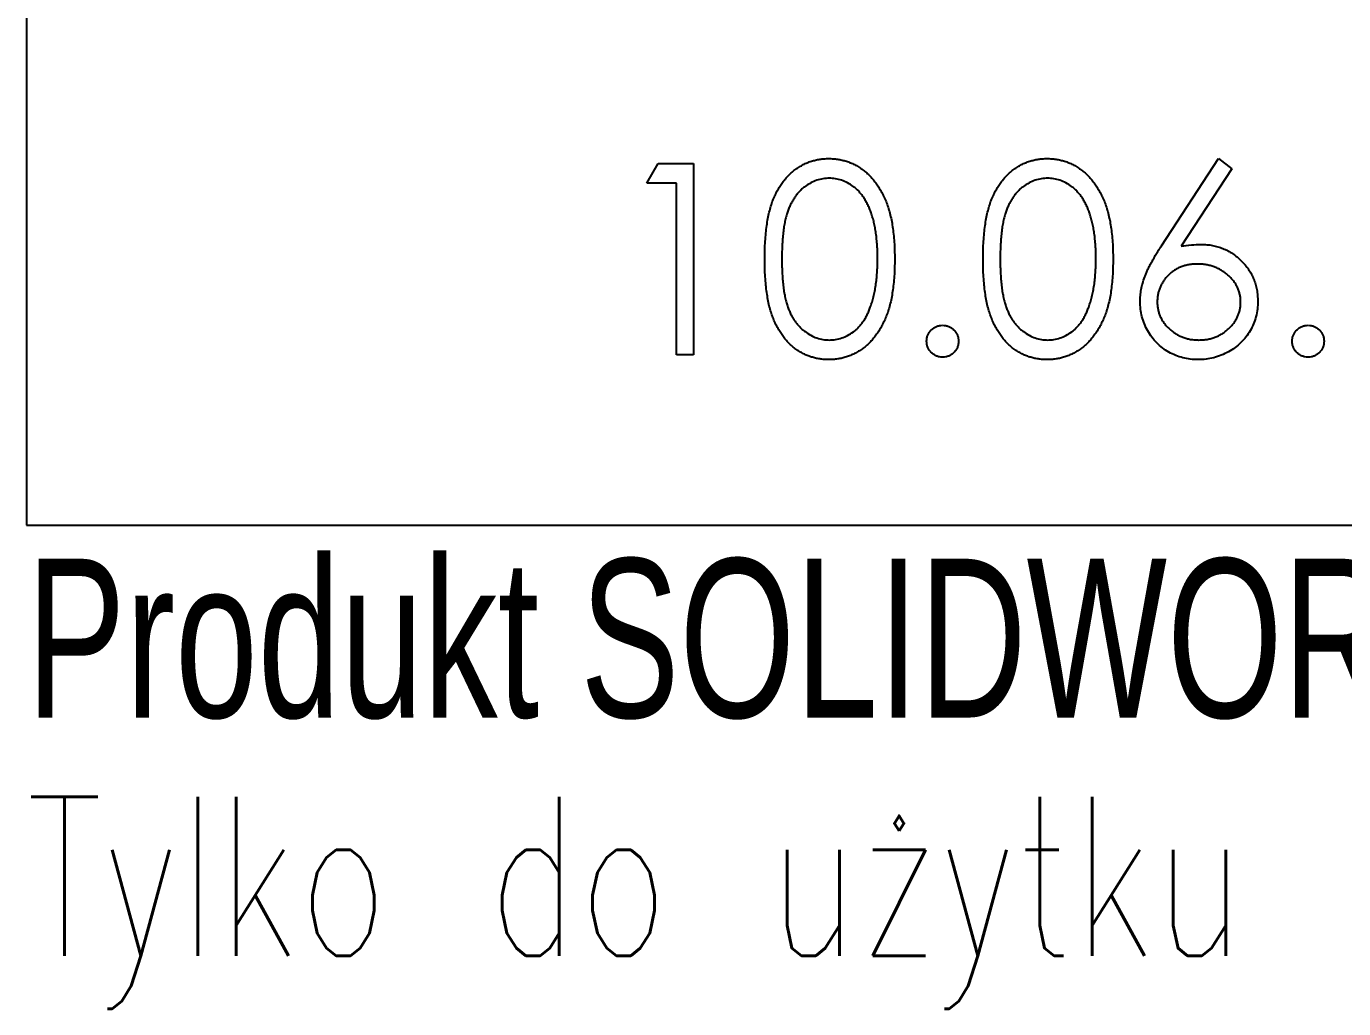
# Model space of a CAD drawing. Header units: millimetres. Extents: x 0 to 85, y -14.7 to 54.
# Drawn here: x 0 to 40.07, y -14.71 to 15.18 of the extents above; entities that cross this region are included whole.
import ezdxf

# ---------------------------------------------------------------- set-up
doc = ezdxf.new("R2010")
doc.units = ezdxf.units.MM
doc.styles.add('SLDTEXTSTYLE0', font='TXT', dxfattribs={"width": 0.7})
doc.styles.add('SLDTEXTSTYLE1', font='TXT', dxfattribs={"width": 0.7, "bigfont": 'bigfont'})

msp = doc.modelspace()

# ---------------------------------------------------------------- linework, layer by layer
at = {"color": 7, "linetype": 'Continuous', "lineweight": 25}
for p, q in [((0, 54), (0, 0)), ((18.88, 10.413), (19.221, 11.01)), ((19.221, 11.01), (20.298, 11.01)), ((20.298, 11.01), (20.298, 5.189)), ((34.53, 8.503), (36.268, 11.159)), ((36.67, 10.843), (35.132, 8.491)), ((36.268, 11.159), (36.67, 10.843)), ((19.775, 10.413), (18.88, 10.413)), ((19.775, 5.189), (19.775, 10.413)), ((20.298, 5.189), (19.775, 5.189)), ((0, 0), (85, 0))]:
    msp.add_line(p, q, dxfattribs=at)
for points, knots in [([(22.462, 8.097), (22.462, 8.19), (22.463, 8.372), (22.475, 8.636), (22.495, 8.883), (22.522, 9.115), (22.554, 9.33), (22.598, 9.528), (22.647, 9.711), (22.705, 9.878), (22.77, 10.032), (22.84, 10.175), (22.919, 10.309), (23.003, 10.434), (23.093, 10.548), (23.188, 10.654), (23.292, 10.749), (23.401, 10.835), (23.516, 10.91), (23.633, 10.977), (23.754, 11.034), (23.879, 11.079), (24.007, 11.116), (24.137, 11.141), (24.272, 11.157), (24.362, 11.158), (24.408, 11.159)], [0, 0, 0, 0, 0.068595, 0.133246, 0.194313, 0.251279, 0.304513, 0.354235, 0.400481, 0.443411, 0.484015, 0.523252, 0.561042, 0.5979, 0.633518, 0.668314, 0.702496, 0.736685, 0.770293, 0.803437, 0.835913, 0.86846, 0.900847, 0.933467, 0.966258, 1, 1, 1, 1]), ([(24.408, 11.159), (24.454, 11.158), (24.546, 11.157), (24.682, 11.141), (24.815, 11.115), (24.945, 11.079), (25.071, 11.034), (25.194, 10.977), (25.314, 10.911), (25.43, 10.833), (25.541, 10.747), (25.647, 10.649), (25.746, 10.541), (25.84, 10.424), (25.927, 10.296), (26.009, 10.158), (26.083, 10.009), (26.154, 9.85), (26.216, 9.679), (26.271, 9.494), (26.316, 9.296), (26.353, 9.083), (26.382, 8.856), (26.403, 8.615), (26.414, 8.361), (26.416, 8.186), (26.417, 8.097)], [0, 0, 0, 0, 0.033788, 0.067194, 0.099862, 0.132567, 0.165151, 0.197913, 0.231319, 0.265083, 0.299255, 0.334399, 0.369943, 0.406284, 0.444064, 0.482998, 0.523354, 0.565537, 0.609613, 0.656391, 0.705885, 0.758325, 0.813832, 0.872795, 0.934722, 1, 1, 1, 1]), ([(29.104, 8.097), (29.104, 8.19), (29.105, 8.372), (29.117, 8.636), (29.137, 8.883), (29.163, 9.115), (29.196, 9.33), (29.24, 9.528), (29.289, 9.711), (29.347, 9.878), (29.412, 10.032), (29.482, 10.175), (29.561, 10.309), (29.644, 10.434), (29.735, 10.548), (29.83, 10.654), (29.934, 10.749), (30.043, 10.835), (30.157, 10.91), (30.275, 10.977), (30.396, 11.034), (30.521, 11.079), (30.648, 11.116), (30.779, 11.141), (30.913, 11.157), (31.004, 11.158), (31.05, 11.159)], [0, 0, 0, 0, 0.068595, 0.133246, 0.194313, 0.251279, 0.304513, 0.354235, 0.400481, 0.443411, 0.484015, 0.523252, 0.561042, 0.5979, 0.633518, 0.668314, 0.702496, 0.736685, 0.770293, 0.803437, 0.835913, 0.86846, 0.900847, 0.933467, 0.966258, 1, 1, 1, 1]), ([(31.05, 11.159), (31.096, 11.158), (31.188, 11.157), (31.324, 11.141), (31.457, 11.115), (31.586, 11.079), (31.713, 11.034), (31.836, 10.977), (31.956, 10.911), (32.071, 10.833), (32.183, 10.747), (32.289, 10.649), (32.388, 10.541), (32.482, 10.424), (32.569, 10.296), (32.651, 10.158), (32.725, 10.009), (32.796, 9.85), (32.857, 9.679), (32.913, 9.494), (32.957, 9.296), (32.995, 9.083), (33.023, 8.856), (33.044, 8.615), (33.056, 8.361), (33.058, 8.186), (33.059, 8.097)], [0, 0, 0, 0, 0.033788, 0.067194, 0.099862, 0.132567, 0.165151, 0.197913, 0.231319, 0.265083, 0.299255, 0.334399, 0.369943, 0.406284, 0.444064, 0.482998, 0.523354, 0.565537, 0.609613, 0.656391, 0.705885, 0.758325, 0.813832, 0.872795, 0.934722, 1, 1, 1, 1]), ([(24.425, 10.562), (24.361, 10.559), (24.232, 10.552), (24.042, 10.504), (23.859, 10.421), (23.714, 10.33), (23.603, 10.243), (23.525, 10.167), (23.451, 10.084), (23.384, 9.994), (23.32, 9.897), (23.262, 9.792), (23.21, 9.679), (23.161, 9.558), (23.119, 9.426), (23.084, 9.28), (23.051, 9.12), (23.028, 8.944), (23.008, 8.754), (22.995, 8.549), (22.985, 8.329), (22.984, 8.177), (22.984, 8.099)], [0, 0, 0, 0, 0.060387, 0.120883, 0.182755, 0.247811, 0.281299, 0.315088, 0.349702, 0.384857, 0.420966, 0.458511, 0.497175, 0.537602, 0.580503, 0.627468, 0.678388, 0.733983, 0.793747, 0.857714, 0.926698, 1, 1, 1, 1]), ([(25.895, 8.099), (25.894, 8.169), (25.892, 8.306), (25.885, 8.507), (25.867, 8.697), (25.848, 8.878), (25.819, 9.049), (25.788, 9.211), (25.746, 9.362), (25.701, 9.505), (25.65, 9.638), (25.593, 9.761), (25.533, 9.875), (25.468, 9.981), (25.398, 10.077), (25.322, 10.163), (25.242, 10.241), (25.131, 10.33), (24.986, 10.421), (24.805, 10.504), (24.616, 10.552), (24.489, 10.559), (24.425, 10.562)], [0, 0, 0, 0, 0.065681, 0.128486, 0.188175, 0.245106, 0.299448, 0.350823, 0.399942, 0.446672, 0.491255, 0.533376, 0.573853, 0.612526, 0.649597, 0.685532, 0.720106, 0.753838, 0.818925, 0.880493, 0.940311, 1, 1, 1, 1]), ([(31.067, 10.562), (31.003, 10.559), (30.874, 10.552), (30.684, 10.504), (30.501, 10.421), (30.356, 10.33), (30.245, 10.243), (30.167, 10.167), (30.093, 10.084), (30.025, 9.994), (29.962, 9.897), (29.904, 9.792), (29.852, 9.679), (29.803, 9.558), (29.761, 9.426), (29.726, 9.28), (29.693, 9.12), (29.67, 8.944), (29.65, 8.754), (29.637, 8.549), (29.626, 8.329), (29.626, 8.177), (29.626, 8.099)], [0, 0, 0, 0, 0.060387, 0.120883, 0.182755, 0.247811, 0.281299, 0.315088, 0.349702, 0.384857, 0.420966, 0.458511, 0.497175, 0.537602, 0.580503, 0.627468, 0.678388, 0.733983, 0.793747, 0.857714, 0.926698, 1, 1, 1, 1]), ([(32.536, 8.099), (32.535, 8.169), (32.534, 8.306), (32.527, 8.507), (32.509, 8.697), (32.49, 8.878), (32.461, 9.049), (32.429, 9.211), (32.387, 9.362), (32.343, 9.505), (32.291, 9.638), (32.235, 9.761), (32.175, 9.875), (32.109, 9.981), (32.04, 10.077), (31.963, 10.163), (31.884, 10.241), (31.773, 10.33), (31.628, 10.421), (31.446, 10.504), (31.258, 10.552), (31.131, 10.559), (31.067, 10.562)], [0, 0, 0, 0, 0.065681, 0.128486, 0.188175, 0.245106, 0.299448, 0.350823, 0.399942, 0.446672, 0.491255, 0.533376, 0.573853, 0.612526, 0.649597, 0.685532, 0.720106, 0.753838, 0.818925, 0.880493, 0.940311, 1, 1, 1, 1]), ([(33.88, 6.812), (33.882, 6.872), (33.886, 6.994), (33.914, 7.18), (33.959, 7.369), (34.009, 7.53), (34.062, 7.662), (34.107, 7.768), (34.162, 7.878), (34.221, 7.994), (34.288, 8.114), (34.362, 8.24), (34.444, 8.37), (34.501, 8.458), (34.53, 8.503)], [0, 0, 0, 0, 0.097818, 0.199726, 0.305276, 0.415811, 0.474472, 0.537274, 0.603657, 0.674299, 0.749834, 0.828598, 0.912378, 1, 1, 1, 1]), ([(35.132, 8.491), (35.234, 8.507), (35.434, 8.539), (35.636, 8.545), (35.735, 8.547)], [0, 0, 0, 0, 0.512659, 1, 1, 1, 1]), ([(35.735, 8.547), (35.794, 8.546), (35.91, 8.542), (36.081, 8.518), (36.246, 8.48), (36.403, 8.425), (36.553, 8.354), (36.697, 8.27), (36.832, 8.166), (36.961, 8.051), (37.078, 7.924), (37.181, 7.788), (37.268, 7.645), (37.339, 7.495), (37.393, 7.337), (37.433, 7.172), (37.457, 6.999), (37.46, 6.882), (37.462, 6.823)], [0, 0, 0, 0, 0.065231, 0.128405, 0.190067, 0.250943, 0.311546, 0.372863, 0.435024, 0.499072, 0.563091, 0.62551, 0.68668, 0.747283, 0.808563, 0.870742, 0.934341, 1, 1, 1, 1]), ([(24.408, 5.04), (24.362, 5.04), (24.272, 5.042), (24.137, 5.058), (24.007, 5.083), (23.88, 5.119), (23.756, 5.162), (23.636, 5.219), (23.519, 5.285), (23.406, 5.359), (23.298, 5.445), (23.194, 5.539), (23.098, 5.645), (23.009, 5.76), (22.924, 5.885), (22.846, 6.019), (22.774, 6.164), (22.708, 6.319), (22.65, 6.487), (22.598, 6.67), (22.558, 6.87), (22.523, 7.085), (22.495, 7.315), (22.475, 7.562), (22.463, 7.824), (22.462, 8.004), (22.462, 8.097)], [0, 0, 0, 0, 0.033787, 0.066622, 0.099285, 0.131361, 0.163585, 0.196104, 0.228902, 0.262158, 0.295991, 0.330218, 0.36506, 0.400951, 0.43762, 0.475708, 0.515381, 0.556414, 0.599765, 0.646424, 0.696431, 0.749782, 0.806573, 0.867436, 0.931887, 1, 1, 1, 1]), ([(22.984, 8.099), (22.984, 8.022), (22.985, 7.871), (22.995, 7.651), (23.009, 7.447), (23.026, 7.257), (23.053, 7.082), (23.082, 6.921), (23.118, 6.775), (23.16, 6.643), (23.209, 6.522), (23.261, 6.409), (23.318, 6.304), (23.381, 6.207), (23.45, 6.117), (23.523, 6.033), (23.603, 5.959), (23.714, 5.87), (23.86, 5.777), (24.044, 5.697), (24.233, 5.646), (24.361, 5.64), (24.425, 5.637)], [0, 0, 0, 0, 0.072951, 0.141584, 0.205926, 0.265301, 0.320597, 0.371817, 0.41879, 0.461699, 0.502134, 0.540804, 0.578181, 0.614297, 0.649678, 0.684299, 0.718359, 0.752081, 0.817652, 0.879722, 0.939966, 1, 1, 1, 1]), ([(26.417, 8.097), (26.416, 8.008), (26.414, 7.835), (26.403, 7.581), (26.381, 7.341), (26.354, 7.116), (26.317, 6.904), (26.271, 6.707), (26.22, 6.522), (26.157, 6.352), (26.088, 6.194), (26.013, 6.047), (25.933, 5.909), (25.846, 5.78), (25.752, 5.662), (25.651, 5.554), (25.546, 5.456), (25.433, 5.369), (25.316, 5.292), (25.197, 5.223), (25.072, 5.168), (24.946, 5.121), (24.816, 5.084), (24.683, 5.059), (24.546, 5.042), (24.454, 5.04), (24.408, 5.04)], [0, 0, 0, 0, 0.065063, 0.126773, 0.185516, 0.240765, 0.29298, 0.34225, 0.388919, 0.432776, 0.474628, 0.514775, 0.553606, 0.591426, 0.628028, 0.663804, 0.698984, 0.733591, 0.767628, 0.801208, 0.834264, 0.866981, 0.89972, 0.932702, 0.966176, 1, 1, 1, 1]), ([(25.674, 6.636), (25.692, 6.688), (25.727, 6.793), (25.773, 6.957), (25.81, 7.129), (25.842, 7.307), (25.864, 7.494), (25.882, 7.689), (25.893, 7.892), (25.894, 8.029), (25.895, 8.099)], [0, 0, 0, 0, 0.110588, 0.224542, 0.342503, 0.464324, 0.590756, 0.722227, 0.858843, 1, 1, 1, 1]), ([(31.05, 5.04), (31.004, 5.04), (30.913, 5.042), (30.779, 5.058), (30.649, 5.083), (30.522, 5.119), (30.398, 5.162), (30.278, 5.219), (30.161, 5.285), (30.047, 5.359), (29.939, 5.445), (29.836, 5.539), (29.74, 5.645), (29.651, 5.76), (29.566, 5.885), (29.488, 6.019), (29.416, 6.164), (29.35, 6.319), (29.292, 6.487), (29.24, 6.67), (29.199, 6.87), (29.164, 7.085), (29.136, 7.315), (29.117, 7.562), (29.105, 7.824), (29.104, 8.004), (29.104, 8.097)], [0, 0, 0, 0, 0.033787, 0.066622, 0.099285, 0.131361, 0.163585, 0.196104, 0.228902, 0.262158, 0.295991, 0.330218, 0.36506, 0.400951, 0.43762, 0.475708, 0.515381, 0.556414, 0.599765, 0.646424, 0.696431, 0.749782, 0.806573, 0.867436, 0.931887, 1, 1, 1, 1]), ([(29.626, 8.099), (29.626, 8.022), (29.627, 7.871), (29.637, 7.651), (29.65, 7.447), (29.668, 7.257), (29.694, 7.082), (29.724, 6.921), (29.76, 6.775), (29.802, 6.643), (29.85, 6.522), (29.903, 6.409), (29.96, 6.304), (30.023, 6.207), (30.092, 6.117), (30.165, 6.033), (30.245, 5.959), (30.356, 5.87), (30.502, 5.777), (30.686, 5.697), (30.875, 5.646), (31.003, 5.64), (31.067, 5.637)], [0, 0, 0, 0, 0.072951, 0.141584, 0.205926, 0.265301, 0.320597, 0.371817, 0.41879, 0.461699, 0.502134, 0.540804, 0.578181, 0.614297, 0.649678, 0.684299, 0.718359, 0.752081, 0.817652, 0.879722, 0.939966, 1, 1, 1, 1]), ([(33.059, 8.097), (33.058, 8.008), (33.056, 7.835), (33.045, 7.581), (33.023, 7.341), (32.996, 7.116), (32.959, 6.904), (32.913, 6.707), (32.862, 6.522), (32.799, 6.352), (32.73, 6.194), (32.655, 6.047), (32.575, 5.909), (32.487, 5.78), (32.394, 5.662), (32.293, 5.554), (32.187, 5.456), (32.075, 5.369), (31.958, 5.292), (31.838, 5.223), (31.714, 5.168), (31.588, 5.121), (31.458, 5.084), (31.324, 5.059), (31.188, 5.042), (31.096, 5.04), (31.05, 5.04)], [0, 0, 0, 0, 0.065063, 0.126773, 0.185516, 0.240765, 0.29298, 0.34225, 0.388919, 0.432776, 0.474628, 0.514775, 0.553606, 0.591426, 0.628028, 0.663804, 0.698984, 0.733591, 0.767628, 0.801208, 0.834264, 0.866981, 0.89972, 0.932702, 0.966176, 1, 1, 1, 1]), ([(32.316, 6.636), (32.334, 6.688), (32.369, 6.793), (32.415, 6.957), (32.451, 7.129), (32.484, 7.307), (32.506, 7.494), (32.524, 7.689), (32.534, 7.892), (32.536, 8.029), (32.536, 8.099)], [0, 0, 0, 0, 0.110588, 0.224542, 0.342503, 0.464324, 0.590756, 0.722227, 0.858843, 1, 1, 1, 1]), ([(35.625, 7.95), (35.581, 7.949), (35.494, 7.946), (35.367, 7.932), (35.247, 7.904), (35.132, 7.869), (35.024, 7.82), (34.923, 7.762), (34.828, 7.692), (34.74, 7.614), (34.661, 7.528), (34.592, 7.435), (34.533, 7.339), (34.485, 7.238), (34.448, 7.133), (34.421, 7.023), (34.406, 6.908), (34.403, 6.831), (34.402, 6.791)], [0, 0, 0, 0, 0.0705993, 0.1379009, 0.2031962, 0.2667897, 0.3291064, 0.3906535, 0.4526531, 0.515748, 0.5779263, 0.63893, 0.6983507, 0.757296, 0.8163938, 0.8762669, 0.9368171, 1, 1, 1, 1]), ([(36.939, 6.791), (36.938, 6.831), (36.937, 6.909), (36.916, 7.023), (36.888, 7.133), (36.846, 7.239), (36.79, 7.34), (36.723, 7.436), (36.645, 7.528), (36.555, 7.614), (36.457, 7.692), (36.353, 7.761), (36.244, 7.82), (36.13, 7.869), (36.011, 7.904), (35.887, 7.931), (35.758, 7.946), (35.67, 7.949), (35.625, 7.95)], [0, 0, 0, 0, 0.0611379, 0.1199938, 0.1782253, 0.2362564, 0.2949294, 0.3547157, 0.4167297, 0.4806644, 0.5458318, 0.6097581, 0.6729712, 0.7360169, 0.7998394, 0.8647754, 0.9310876, 1, 1, 1, 1]), ([(37.462, 6.823), (37.459, 6.741), (37.455, 6.581), (37.408, 6.347), (37.336, 6.125), (37.233, 5.917), (37.105, 5.724), (36.949, 5.553), (36.77, 5.401), (36.568, 5.273), (36.351, 5.169), (36.122, 5.094), (35.885, 5.048), (35.724, 5.043), (35.643, 5.04)], [0, 0, 0, 0, 0.085948, 0.169125, 0.250399, 0.33229, 0.413364, 0.494172, 0.576022, 0.660757, 0.745783, 0.830044, 0.914028, 1, 1, 1, 1]), ([(24.425, 5.637), (24.49, 5.639), (24.619, 5.645), (24.807, 5.696), (24.989, 5.773), (25.133, 5.865), (25.242, 5.952), (25.32, 6.026), (25.391, 6.109), (25.459, 6.198), (25.521, 6.296), (25.578, 6.402), (25.63, 6.516), (25.659, 6.595), (25.674, 6.636)], [0, 0, 0, 0, 0.112813, 0.225394, 0.339595, 0.459675, 0.521735, 0.583926, 0.648174, 0.713881, 0.781004, 0.851451, 0.924051, 1, 1, 1, 1]), ([(31.067, 5.637), (31.132, 5.639), (31.26, 5.645), (31.449, 5.696), (31.631, 5.773), (31.774, 5.865), (31.883, 5.952), (31.961, 6.026), (32.033, 6.109), (32.101, 6.198), (32.163, 6.296), (32.22, 6.402), (32.271, 6.516), (32.301, 6.595), (32.316, 6.636)], [0, 0, 0, 0, 0.112813, 0.225394, 0.339595, 0.459675, 0.521735, 0.583926, 0.648174, 0.713881, 0.781004, 0.851451, 0.924051, 1, 1, 1, 1]), ([(35.643, 5.04), (35.564, 5.042), (35.409, 5.047), (35.181, 5.092), (34.962, 5.165), (34.753, 5.265), (34.559, 5.391), (34.386, 5.544), (34.234, 5.719), (34.108, 5.916), (34.008, 6.128), (33.933, 6.349), (33.889, 6.578), (33.883, 6.734), (33.88, 6.812)], [0, 0, 0, 0, 0.084335, 0.167052, 0.249566, 0.33274, 0.415915, 0.497828, 0.580373, 0.6646, 0.749467, 0.83251, 0.915639, 1, 1, 1, 1]), ([(34.402, 6.791), (34.403, 6.752), (34.405, 6.675), (34.424, 6.561), (34.452, 6.452), (34.494, 6.347), (34.544, 6.246), (34.611, 6.151), (34.684, 6.058), (34.772, 5.973), (34.867, 5.895), (34.967, 5.826), (35.072, 5.766), (35.183, 5.72), (35.298, 5.682), (35.418, 5.656), (35.543, 5.64), (35.627, 5.638), (35.671, 5.637)], [0, 0, 0, 0, 0.061842, 0.121262, 0.180746, 0.239231, 0.298308, 0.358183, 0.420359, 0.484792, 0.549938, 0.613718, 0.676681, 0.739154, 0.8022, 0.86674, 0.93205, 1, 1, 1, 1]), ([(35.671, 5.637), (35.714, 5.638), (35.799, 5.64), (35.924, 5.656), (36.043, 5.682), (36.158, 5.72), (36.269, 5.767), (36.374, 5.825), (36.474, 5.895), (36.568, 5.973), (36.656, 6.059), (36.731, 6.151), (36.795, 6.247), (36.848, 6.347), (36.889, 6.452), (36.918, 6.561), (36.936, 6.675), (36.938, 6.752), (36.939, 6.791)], [0, 0, 0, 0, 0.0679624, 0.1332834, 0.1978353, 0.260892, 0.3233765, 0.3863501, 0.4496377, 0.5147953, 0.5792399, 0.6418142, 0.7013586, 0.7607268, 0.8192221, 0.8787162, 0.9381474, 1, 1, 1, 1]), ([(27.387, 5.599), (27.389, 5.632), (27.392, 5.696), (27.42, 5.788), (27.466, 5.872), (27.527, 5.945), (27.601, 6.007), (27.685, 6.052), (27.777, 6.079), (27.84, 6.083), (27.872, 6.084)], [0, 0, 0, 0, 0.129097, 0.252046, 0.373905, 0.5010378, 0.6281707, 0.7513765, 0.872426, 1, 1, 1, 1]), ([(27.872, 6.084), (27.905, 6.083), (27.968, 6.079), (28.06, 6.053), (28.143, 6.007), (28.217, 5.946), (28.278, 5.871), (28.326, 5.789), (28.352, 5.696), (28.355, 5.632), (28.357, 5.599)], [0, 0, 0, 0, 0.1275189, 0.2499859, 0.3717924, 0.4988704, 0.6259484, 0.7484917, 0.8709588, 1, 1, 1, 1]), ([(38.506, 5.599), (38.508, 5.632), (38.512, 5.696), (38.54, 5.788), (38.585, 5.872), (38.647, 5.945), (38.721, 6.007), (38.804, 6.052), (38.896, 6.079), (38.959, 6.083), (38.992, 6.084)], [0, 0, 0, 0, 0.129097, 0.252046, 0.373905, 0.501038, 0.628171, 0.751376, 0.872426, 1, 1, 1, 1]), ([(38.992, 6.084), (39.024, 6.083), (39.087, 6.079), (39.179, 6.053), (39.262, 6.007), (39.337, 5.946), (39.398, 5.871), (39.445, 5.789), (39.471, 5.696), (39.475, 5.632), (39.477, 5.599)], [0, 0, 0, 0, 0.127519, 0.249986, 0.371792, 0.49887, 0.625948, 0.748492, 0.870959, 1, 1, 1, 1]), ([(27.872, 5.114), (27.84, 5.116), (27.776, 5.119), (27.685, 5.148), (27.601, 5.193), (27.527, 5.255), (27.466, 5.329), (27.42, 5.413), (27.393, 5.504), (27.389, 5.567), (27.387, 5.599)], [0, 0, 0, 0, 0.1277566, 0.2494144, 0.3727965, 0.5001113, 0.6286099, 0.7506434, 0.8737684, 1, 1, 1, 1]), ([(28.357, 5.599), (28.355, 5.567), (28.351, 5.504), (28.326, 5.412), (28.278, 5.33), (28.218, 5.254), (28.143, 5.193), (28.06, 5.147), (27.968, 5.12), (27.905, 5.116), (27.872, 5.114)], [0, 0, 0, 0, 0.126178, 0.248821, 0.37154, 0.499984, 0.627244, 0.749226, 0.872298, 1, 1, 1, 1]), ([(38.992, 5.114), (38.959, 5.116), (38.896, 5.119), (38.805, 5.148), (38.721, 5.193), (38.646, 5.255), (38.585, 5.329), (38.539, 5.413), (38.512, 5.504), (38.508, 5.567), (38.506, 5.599)], [0, 0, 0, 0, 0.127757, 0.249414, 0.372796, 0.500111, 0.62861, 0.750643, 0.873768, 1, 1, 1, 1]), ([(39.477, 5.599), (39.475, 5.567), (39.471, 5.504), (39.445, 5.412), (39.397, 5.33), (39.337, 5.254), (39.262, 5.193), (39.179, 5.147), (39.088, 5.12), (39.024, 5.116), (38.992, 5.114)], [0, 0, 0, 0, 0.126178, 0.248821, 0.37154, 0.499984, 0.627244, 0.749226, 0.872298, 1, 1, 1, 1])]:
    msp.add_open_spline(points, degree=3, knots=knots, dxfattribs=at)

# ---------------------------------------------------------------- texts
at = {"color": 7, "linetype": 'Continuous', "char_height": 4.83362, "attachment_point": 1}
for s, insert, style in [('Produkt SOLIDWORKS Educational.', (0, -1.02), 'SLDTEXTSTYLE0'), ('Tylko do użytku instruktażowego.', (0, -8.27), 'SLDTEXTSTYLE1')]:
    msp.add_mtext(s, dxfattribs=dict(at, insert=insert, style=style))

doc.saveas('drawing.dxf')
